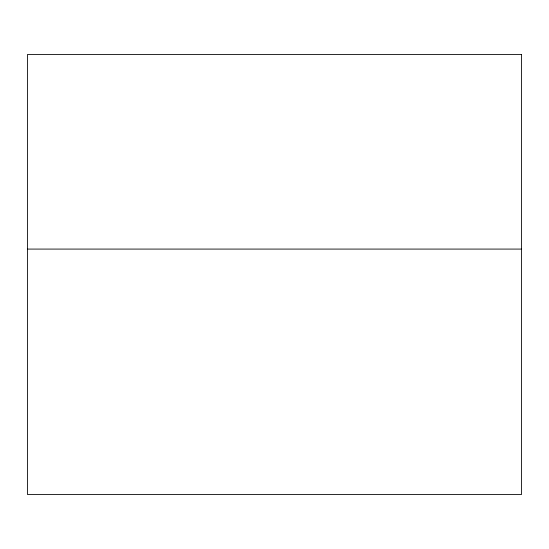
<?xml version="1.0" encoding="UTF-8"?>
<svg xmlns="http://www.w3.org/2000/svg" width="549" height="549" viewBox="0 0 549 549"><rect width="100%" height="100%" fill="white"/><g stroke="black" fill="none" stroke-linecap="round" stroke-linejoin="round"><path stroke-width="0.82" d="M27.45 249.081L521.55 249.081M521.55 54.516L27.45 54.516L27.45 494.484L521.55 494.484L521.55 54.516"/></g></svg>
